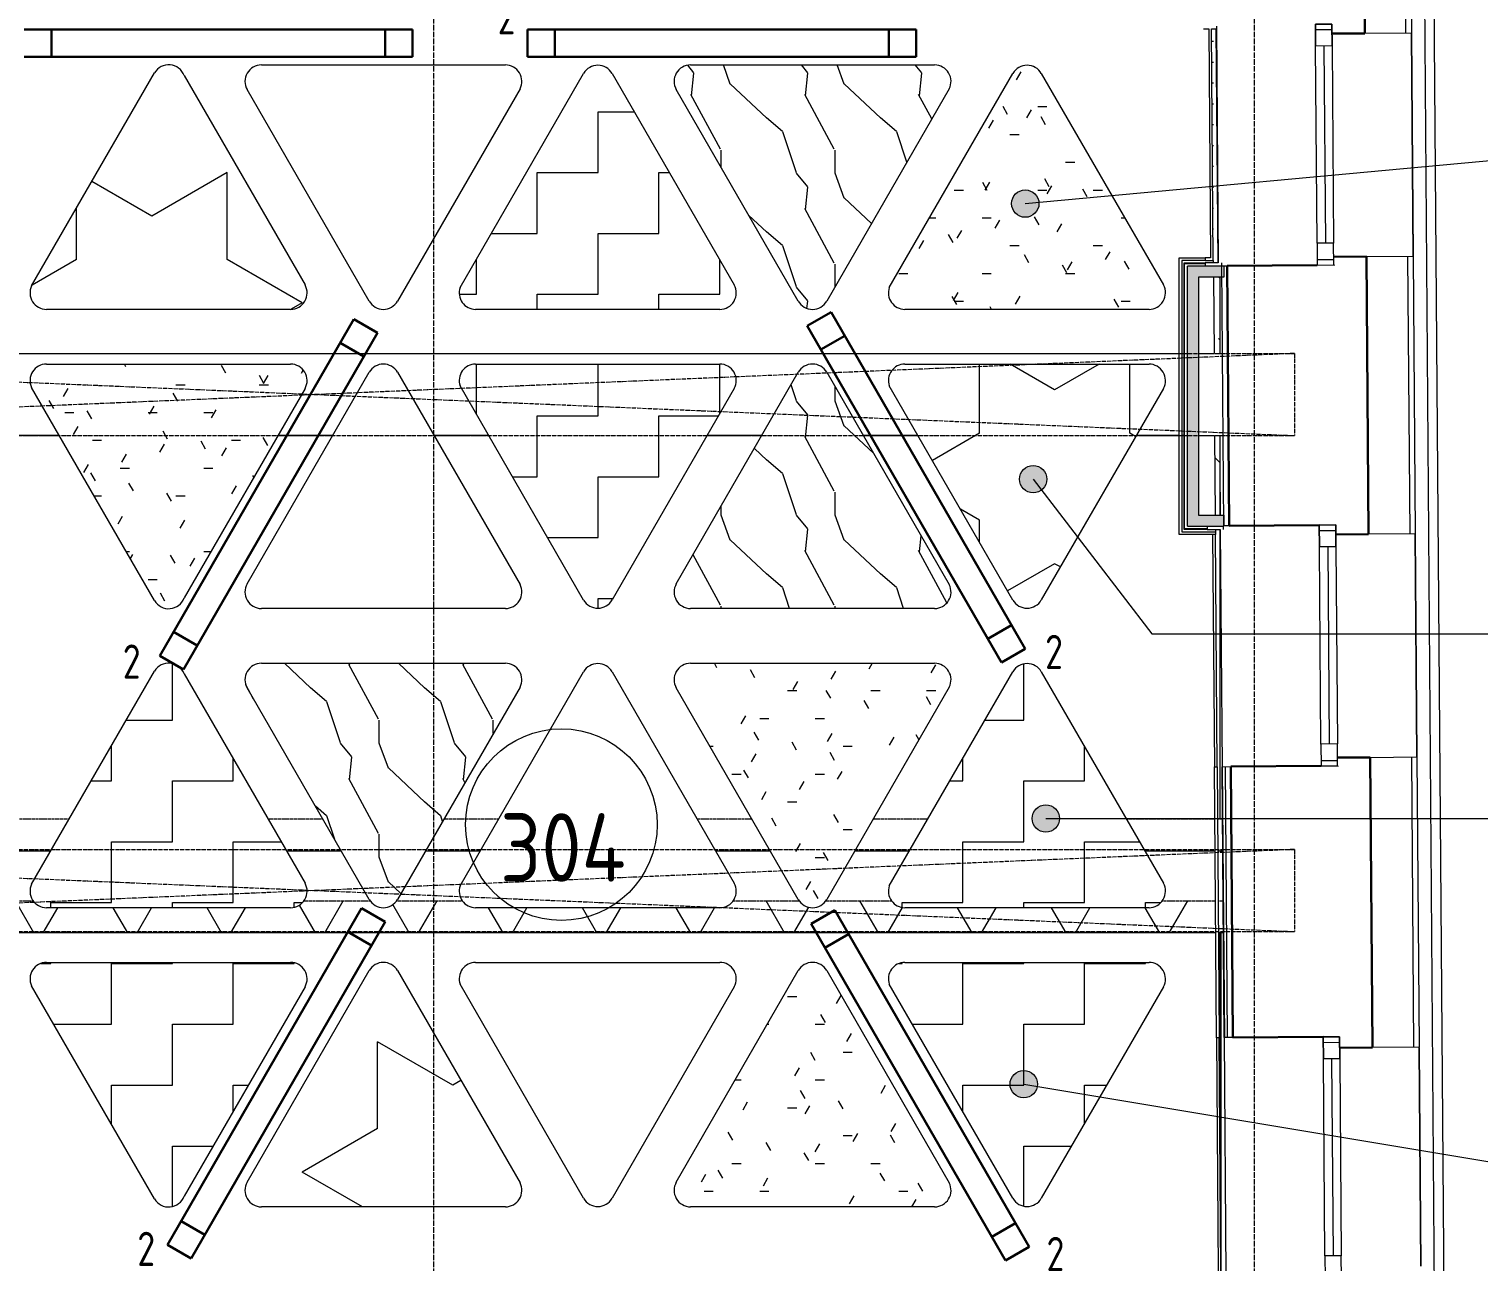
# Model space of a CAD drawing. Header units: millimetres. Extents: x -10438 to 68527, y -5058 to 44223.
# Drawn here: x 44371 to 49666, y 2692 to 7192 of the extents above; entities that cross this region are included whole.
import ezdxf

# ---------------------------------------------------------------- set-up
doc = ezdxf.new("R2010")
doc.units = ezdxf.units.MM
for name, pattern in [('ADSK_Линия сетки', [25, 20, -2.5, 0, -2.5]), ('ADSK_Штрих_ш3 п1_5', [4.5, 3, -1.5]), ('ADSK_Штрихпунктирная 2 точки_ш15 п1_5 п1_5 п1_5', [19.5, 15, -1.5, 0, -1.5, 0, -1.5])]:
    doc.linetypes.add(name, pattern=pattern)
for name, color, linetype, lineweight in [('_ Окна', 7, 'Continuous', 9), ('Аннотация', 7, 'Continuous', 20), ('Каркас', 7, 'Continuous', 18), ('Марки', 7, 'Continuous', 20), ('Марки помещений', 7, 'Continuous', 20), ('Окна', 7, 'Continuous', 9), ('Оси', 7, 'Continuous', 9), ('Отметки', 7, 'Continuous', 9), ('Перекрытие', 7, 'Continuous', 18), ('Перекрытие штриховка', 7, 'Continuous', 18), ('Потолки', 7, 'Continuous', 9), ('Потолки штриховка', 7, 'Continuous', 9), ('Стены внутренние', 7, 'Continuous', 18), ('Стены наружные', 7, 'Continuous', 18), ('Стены несущие', 7, 'Continuous', 30), ('Стены отделка', 7, 'Continuous', 30), ('Стены штриховка', 7, 'Continuous', 9)]:
    doc.layers.add(name, color=color, linetype=linetype, lineweight=lineweight)
doc.layers.add('Линии', color=7, linetype='Continuous', lineweight=9, true_color=0x00a600)
doc.styles.add('GOST Common_1', font='GOST_Common.ttf', dxfattribs={"width": 0.9, "height": 250})
doc.styles.add('GOST Common_4', font='GOST_Common.ttf', dxfattribs={"width": 0.8, "height": 350})
pattern_1 = [(0, (0, 0), (222.25, 222.25), [222.25, -222.25]), (90, (222.25, 0), (-222.25, 222.25), [222.25, -222.25])]
pattern_2 = [(0, (0, 0), (406.4, 101.6), [33.528, -271.272, 33.528, -271.272, -1625.6]), (0, (0, 0), (406.4, 101.6), [-609.6, 33.528, -576.072, 33.528, -271.272, -711.2]), (0, (0, 0), (406.4, 101.6), [-1524, 33.528, -169.672, 33.528, -474.472]), (120, (152.4, 50.8), (-291.18818, 301.15272), [33.528, -271.272, 33.528, -271.272, -1625.6]), (120, (152.4, 50.8), (-291.18818, 301.15272), [-609.6, 33.528, -576.072, 33.528, -271.272, -711.2]), (120, (152.4, 50.8), (-291.18818, 301.15272), [-1524, 33.528, -169.672, 33.528, -474.472]), (240, (203.2, 254), (-115.21182, -402.75272), [33.528, -271.272, 33.528, -271.272, -1625.6]), (240, (203.2, 254), (-115.21182, -402.75272), [-609.6, 33.528, -576.072, 33.528, -271.272, -711.2]), (240, (203.2, 254), (-115.21182, -402.75272), [-1524, 33.528, -169.672, 33.528, -474.472])]
pattern_3 = [(108.435, (108.29, 0), (-416.50086, 832.99954), [158.051, -1159.038]), (139.399, (58.31, 149.94), (-2499.010644, 2082.486787), [76.799, -3763.143]), (136.848, (416.5, 199.92), (-6247.5402574, 5830.957739), [182.691, -8951.868]), (109.983, (283.22, 324.87), (-1249.49393, 3332.002656), [97.5, -4777.508]), (90, (249.9, 0), (-416.5, 416.5), [83.3, -333.2]), (118.443, (249.9, 83.3), (2915.5071394, -5414.4962996), [227.365, -11140.87]), (84.289, (141.61, 283.22), (-416.5263, -3748.496867), [83.716, -4102.058]), (129.806, (149.94, 366.52), (1666.01521, -2082.48651), [65.059, -3187.91])]

# ---------------------------------------------------------------- blocks, each defined once
blk = doc.blocks.new('окна_rehau_однопольное_фрамуга_сверху - 840х2230 _глухое_ _нов_ ок-21-2202543-План потолков 3-го этажа')
at = {"layer": '_ Окна', "lineweight": 18}
for p, q in [((-440, 75), (-440, 135)), ((-440, 135), (-360, 135)), ((-360, 135), (-360, 75)), ((360, 135), (360, 75)), ((440, 135), (360, 135)), ((440, 75), (440, 135)), ((-360, 75), (-440, 75)), ((360, 75), (440, 75))]:
    blk.add_line(p, q, dxfattribs=at)
at = {"layer": '_ Окна'}
for p, q in [((-420, 75), (-420, 135)), ((420, 75), (420, 135)), ((-360, 105), (360, 105))]:
    blk.add_line(p, q, dxfattribs=at)
at = {"layer": 'Окна'}
for p, q in [((-440, 135), (-440, 75)), ((-360, 135), (-440, 135)), ((-360, 135), (360, 135)), ((440, 135), (360, 135)), ((440, 75), (440, 135)), ((-440, 75), (-360, 75)), ((360, 75), (-360, 75)), ((360, 75), (440, 75))]:
    blk.add_line(p, q, dxfattribs=at)
blk = doc.blocks.new('окна_rehau_однопольное_фрамуга_сверху - 840х2230 _глухое_ _нов_ ок-21-2202539-План потолков 3-го этажа')
at = {"layer": '_ Окна', "lineweight": 18}
for p, q in [((-440, 75), (-440, 135)), ((-440, 135), (-360, 135)), ((-360, 135), (-360, 75)), ((360, 135), (360, 75)), ((440, 135), (360, 135)), ((440, 75), (440, 135)), ((-360, 75), (-440, 75)), ((360, 75), (440, 75))]:
    blk.add_line(p, q, dxfattribs=at)
at = {"layer": '_ Окна'}
for p, q in [((-420, 75), (-420, 135)), ((420, 75), (420, 135)), ((-360, 105), (360, 105))]:
    blk.add_line(p, q, dxfattribs=at)
at = {"layer": 'Окна'}
for p, q in [((-440, 135), (-440, 75)), ((-360, 135), (-440, 135)), ((-360, 135), (360, 135)), ((440, 135), (360, 135)), ((440, 75), (440, 135)), ((-440, 75), (-360, 75)), ((360, 75), (-360, 75)), ((360, 75), (440, 75))]:
    blk.add_line(p, q, dxfattribs=at)
blk = doc.blocks.new('ADSK_Марка_Помещение_ОдноЗначение - Номер-159740-План потолков 3-го этажа')
at = {"layer": 'Марки помещений'}
blk.add_circle((0, 0), 3.5, dxfattribs=at)

msp = doc.modelspace()

# ---------------------------------------------------------------- hatches: boundary and pattern name
at = {"layer": 'Марки'}
h = msp.add_hatch(color=256, dxfattribs=at)
edge = h.paths.add_edge_path()
edge.add_arc((48040.272, 5547.841), 50, 0, 360)
h = msp.add_hatch(color=256, dxfattribs=at)
edge = h.paths.add_edge_path()
edge.add_arc((48086.752, 4308.359), 50, 0, 360)
at = {"layer": 'Отметки'}
h = msp.add_hatch(color=256, dxfattribs=at)
edge = h.paths.add_edge_path()
edge.add_arc((48011.647, 6554.541), 50, 0, 360)
h = msp.add_hatch(color=256, dxfattribs=at)
edge = h.paths.add_edge_path()
edge.add_arc((48005.915, 3337.716), 50, 0, 360)
at = {"layer": 'Перекрытие штриховка', "lineweight": 9, "true_color": 0x787878}
h = msp.add_hatch(dxfattribs=at)
h.set_pattern_fill('FP_39', color=8, style=0, pattern_type=2)
h.set_pattern_definition([(135, (0, 0), (-308.69666, 84.19025), [396.875, -79.375, 3.353, -76.022])])
h.paths.add_polyline_path([(48722.5, 5416.041), (48722.5, 5707.057), (48703.599, 5707.057), (48705.807, 5416.041)])
h.paths.add_polyline_path([(48701.322, 6007.057), (48722.5, 6007.057), (48722.5, 6286.157), (48699.203, 6286.157), (48700.211, 6153.462)])
h.paths.add_polyline_path([(48716.769, 6338.157), (48716.79, 6338.157), (48710.23, 7192.5), (48708.788, 7192.5), (48716.769, 6338.176)])
at = {"layer": 'Потолки штриховка', "lineweight": 18, "true_color": 0x787878}
h = msp.add_hatch(dxfattribs=at)
h.set_pattern_fill('FP_51', color=8, style=0, pattern_type=2)
h.set_pattern_definition([(60, (0, 0), (-171.4499, 296.96), [171.45, -171.45]), (120, (0, 0), (-342.8999, 6e-05), [171.45, -171.45]), (0, (-85.72, 148.48), (171.45, 296.96), [171.45, -171.45])])
h.paths.add_polyline_path([(48744.357, 1895.057), (48762.511, 1895.057), (48760.235, 2195.057), (48672.038, 2195.057), (48672.038, 1895.057), (48744.207, 1895.057)])
h.paths.add_polyline_path([(44205, 1895.057), (44387.654, 1895.057), (44560.791, 2195.057), (44205, 2195.057), (44205, 2053.966)])
h.paths.add_polyline_path([(47525.589, 1895.057), (47698.726, 2195.057), (47498.726, 2195.057), (47325.589, 1895.057), (47514.677, 1895.057)])
h.paths.add_polyline_path([(46948.027, 1895.057), (47142.622, 1895.057), (46969.502, 2195.057), (46769.355, 2195.057), (46942.695, 1895.057)])
h.paths.add_polyline_path([(44195, 1895.057), (44195, 2195.057), (44177, 2194.295), (44177, 1895.057)])
h.paths.add_polyline_path([(45957.127, 1895.057), (46130.265, 2195.057), (45930.265, 2195.057), (45757.127, 1895.057), (45946.216, 1895.057)])
h.paths.add_polyline_path([(45379.566, 1895.057), (45574.16, 1895.057), (45401.041, 2195.057), (45200.894, 2195.057), (45374.234, 1895.057)])
h.paths.add_polyline_path([(48602.038, 1895.057), (48602.038, 2195.057), (48337.816, 2195.057), (48511.156, 1895.057), (48516.488, 1895.057)])
h.paths.add_polyline_path([(48612.038, 1895.057), (48620.038, 1895.057), (48620.038, 2195.057), (48612.038, 2195.057), (48612.038, 1912.818)])
h.paths.add_polyline_path([(47512.003, 3890), (48707.369, 3890), (48706.481, 4007.057), (48511.724, 4007.057), (48505.995, 3999.725), (48493.584, 3990.327), (48479.179, 3984.424), (48463.743, 3982.411), (47571.377, 3982.411), (47557.238, 3984.101), (47543.896, 3989.076), (47532.102, 3997.055), (47522.812, 4007.057), (47282.078, 4007.057), (47277.751, 4001.242), (47263.18, 3990.327), (47254.627, 3986.031), (47241.07, 3982.817), (47227.136, 3982.817), (47213.579, 3986.031), (47201.128, 3992.285), (47190.455, 4001.242), (47186.128, 4007.057), (46943.263, 4007.057), (46937.533, 3999.725), (46925.123, 3990.327), (46910.718, 3984.424), (46895.281, 3982.411), (46002.916, 3982.411), (45988.777, 3984.101), (45975.435, 3989.076), (45963.641, 3997.055), (45954.06, 4007.057), (45713.617, 4007.057), (45709.29, 4001.242), (45695.026, 3990.481), (45686.166, 3986.031), (45672.609, 3982.817), (45658.675, 3982.817), (45643.052, 3987.068), (45632.667, 3992.285), (45621.994, 4001.242), (45617.667, 4007.057), (45374.802, 4007.057), (45369.072, 3999.725), (45356.662, 3990.327), (45342.257, 3984.424), (45326.82, 3982.411), (44434.455, 3982.411), (44419.539, 3984.295), (44405.561, 3989.828), (44393.397, 3998.663), (44385.313, 4007.057), (44205, 4007.057), (44205, 3890), (47373.16, 3890)])
h.paths.add_polyline_path([(44195, 3890), (44195, 4007.057), (44177, 4007.057), (44177, 3890)])
h.paths.add_polyline_path([(48730.338, 3890), (48735.37, 3890), (48734.482, 4007.057), (48716.481, 4007.057), (48717.389, 3890), (48727.038, 3890)])
h.paths.add_polyline_path([(44177, 8302.057), (44195, 8302.057), (44195, 8602.057), (44177, 8600.946), (44177, 8459.429)])
h.paths.add_polyline_path([(44205, 8302.057), (44552.228, 8302.057), (45713.912, 8527.057), (46995.353, 8302.057), (47387.5, 8302.057), (47387.5, 8384.398), (47404.5, 8384.398), (47404.5, 8602.057), (44205, 8602.057), (44205, 8459.429)])
at = {"layer": 'Потолки штриховка', "lineweight": 18}
h = msp.add_hatch(dxfattribs=at)
h.set_pattern_fill('FP_26', color=256, style=0, pattern_type=2)
h.set_pattern_definition([(0, (0, 762), (762, 76.2), [7.62, -373.38, 7.62, -373.38]), (0, (76.2, 91.44), (762, 76.2), [7.62, -220.98, 7.62, -525.78]), (0, (152.4, 106.68), (762, 76.2), [7.62, -68.58, 7.62, -678.18]), (0, (457.2, 60.96), (762, 76.2), [7.62, -220.98, 7.62, -525.78]), (0, (533.4, 45.72), (762, 76.2), [7.62, -68.58, 7.62, -678.18])])
h.paths.add_polyline_path([(48727.038, 2638.263), (48727.038, 3890), (48717.389, 3890), (48726.89, 2638.263)])
h.paths.add_polyline_path([(48720.274, 4307.057), (48722.5, 4307.057), (48722.5, 5364.041), (48706.202, 5364.041), (48714.224, 4307.057)])
h.paths.add_polyline_path([(48710.23, 6338.157), (48716.769, 6338.176), (48708.583, 7192.5), (48692.325, 7192.5), (48698.809, 6338.157), (48708.583, 6338.157)])
h = msp.add_hatch(dxfattribs=at)
h.set_pattern_fill('STARS', color=256, scale=100, angle=90, style=0)
h.paths.add_polyline_path([(44482.223, 6168.25), (45326.82, 6168.25), (45342.257, 6170.263), (45356.662, 6176.165), (45369.072, 6185.564), (45379.566, 6199.952), (45385.249, 6215.362), (45387.026, 6227.547), (45385.249, 6243.013), (45379.566, 6257.506), (44930.564, 7035.96), (44920.516, 7047.183), (44907.99, 7055.55), (44893.774, 7060.532), (44878.765, 7061.817), (44863.909, 7059.323), (44850.143, 7053.208), (44838.334, 7043.856), (44829.226, 7031.858), (44380.164, 6253.757), (44375.524, 6239.457), (44374.586, 6224.452), (44377.407, 6209.685), (44383.812, 6196.084), (44393.397, 6184.502), (44405.561, 6175.667), (44419.539, 6170.133), (44434.455, 6168.25)])
h = msp.add_hatch(dxfattribs=at)
h.set_pattern_fill('FP_45', color=256, style=0, pattern_type=2)
h.set_pattern_definition(pattern_1)
h.paths.add_polyline_path([(46736.296, 6168.25), (46895.281, 6168.25), (46910.718, 6170.263), (46925.123, 6176.165), (46937.533, 6185.564), (46948.027, 6199.952), (46953.24, 6212.143), (46955.487, 6227.547), (46953.71, 6243.013), (46948.027, 6257.506), (46501.585, 7030.103), (46493.238, 7041.301), (46482.791, 7050.131), (46470.334, 7056.435), (46456.758, 7059.69), (46442.674, 7059.69), (46429.207, 7056.521), (46416.725, 7050.269), (46406.025, 7041.301), (46397.562, 7029.887), (45946.216, 6247.827), (45943.196, 6233.911), (45943.541, 6219.676), (45947.232, 6205.923), (45954.06, 6193.428), (45963.641, 6182.894), (45975.435, 6174.914), (45988.777, 6169.94), (46002.916, 6168.25), (46673.823, 6168.25)])
h = msp.add_hatch(dxfattribs=at)
h.set_pattern_fill('FP_61', color=256, style=0, pattern_type=2)
h.set_pattern_definition(pattern_3)
h.paths.add_polyline_path([(47241.07, 6168.655), (47254.627, 6171.869), (47267.078, 6178.123), (47277.751, 6187.081), (47286.07, 6198.258), (47733.573, 6973.66), (47738.793, 6988.048), (47740.201, 7003.288), (47737.707, 7018.39), (47731.473, 7032.368), (47721.904, 7044.314), (47709.624, 7053.449), (47695.431, 7059.18), (47680.251, 7061.133), (46788.171, 7061.133), (46772.864, 7059.117), (46758.343, 7053.103), (46745.873, 7043.535), (46735.816, 7029.887), (46730.288, 7016.546), (46728.235, 7000.963), (46730.288, 6985.37), (46736.296, 6970.858), (47182.136, 6198.258), (47190.455, 6187.081), (47201.128, 6178.123), (47213.579, 6171.869), (47227.136, 6168.655)])
h = msp.add_hatch(dxfattribs=at)
h.set_pattern_fill('FP_73', color=256, style=0, pattern_type=2)
h.set_pattern_definition(pattern_2)
h.paths.add_polyline_path([(48095.895, 6168.25), (48463.743, 6168.25), (48479.179, 6170.263), (48493.584, 6176.165), (48505.995, 6185.564), (48516.488, 6199.952), (48522.171, 6215.362), (48523.949, 6227.547), (48522.171, 6243.013), (48516.488, 6257.506), (48070.046, 7030.103), (48061.914, 7041.119), (48050.98, 7050.269), (48038.795, 7056.435), (48025.219, 7059.69), (48011.135, 7059.69), (47997.669, 7056.521), (47985.186, 7050.269), (47974.486, 7041.301), (47966.023, 7029.887), (47514.677, 6247.827), (47511.657, 6233.911), (47512.003, 6219.676), (47515.693, 6205.923), (47522.522, 6193.428), (47532.102, 6182.894), (47543.896, 6174.914), (47557.238, 6169.94), (47571.377, 6168.25), (47680.251, 6168.25)])
h = msp.add_hatch(dxfattribs=at)
h.set_pattern_fill('FP_64', color=256, style=0, pattern_type=2)
h.set_pattern_definition(pattern_2)
h.paths.add_polyline_path([(44878.765, 5074.682), (44893.774, 5075.967), (44907.99, 5080.95), (44920.516, 5089.316), (44932.692, 5104.642), (44945.981, 5128.588), (45379.566, 5878.993), (45385.249, 5893.486), (45387.026, 5908.952), (45384.779, 5924.356), (45378.658, 5938.67), (45369.072, 5950.936), (45356.662, 5960.334), (45342.257, 5966.237), (45326.82, 5968.249), (44434.455, 5968.25), (44419.539, 5966.366), (44405.561, 5960.833), (44393.397, 5951.998), (44383.812, 5940.416), (44377.407, 5926.814), (44374.586, 5912.047), (44375.524, 5897.043), (44380.164, 5882.743), (44829.226, 5104.642), (44838.334, 5092.643), (44850.143, 5083.292), (44863.909, 5077.176), (44871.112, 5075.967)])
h = msp.add_hatch(dxfattribs=at)
h.set_pattern_fill('FP_71', color=256, style=0, pattern_type=2)
h.set_pattern_definition(pattern_1)
h.paths.add_polyline_path([(46442.797, 5076.78), (46456.758, 5076.809), (46470.334, 5080.064), (46482.791, 5086.368), (46493.453, 5095.38), (46501.744, 5106.612), (46948.027, 5878.993), (46953.71, 5893.486), (46955.087, 5911.698), (46953.24, 5924.356), (46947.119, 5938.67), (46937.533, 5950.936), (46925.123, 5960.334), (46910.718, 5966.237), (46895.281, 5968.249), (46002.916, 5968.25), (45988.777, 5966.56), (45975.435, 5961.585), (45963.641, 5953.606), (45954.06, 5943.072), (45946.216, 5926.788), (45943.541, 5916.823), (45943.196, 5902.588), (45946.216, 5888.673), (46397.687, 5106.396), (46406.025, 5095.198), (46416.725, 5086.23), (46429.207, 5079.978), (46442.674, 5076.809)])
h = msp.add_hatch(dxfattribs=at)
h.set_pattern_fill('FP_72', color=256, style=0, pattern_type=2)
h.set_pattern_definition(pattern_3)
h.paths.add_polyline_path([(47680.251, 5075.33), (47695.431, 5077.319), (47709.624, 5083.05), (47721.904, 5092.185), (47731.473, 5104.131), (47737.707, 5118.11), (47740.201, 5133.211), (47737.707, 5151.443), (47733.573, 5162.84), (47286.07, 5938.241), (47277.751, 5949.418), (47267.078, 5958.376), (47254.627, 5964.63), (47241.07, 5967.844), (47227.136, 5967.844), (47213.579, 5964.63), (47201.128, 5958.376), (47190.455, 5949.418), (47182.136, 5938.241), (46736.262, 5165.662), (46730.284, 5151.12), (46728.235, 5135.536), (46730.288, 5119.954), (46736.304, 5105.433), (46745.873, 5092.964), (46758.343, 5083.397), (46772.864, 5077.382), (46788.447, 5075.331), (47373.16, 5075.331)])
h = msp.add_hatch(dxfattribs=at)
h.set_pattern_fill('STARS', color=256, scale=100, angle=90, style=0)
h.paths.add_polyline_path([(48011.258, 5076.78), (48025.219, 5076.809), (48038.795, 5080.064), (48051.252, 5086.368), (48061.914, 5095.38), (48070.206, 5106.612), (48516.488, 5878.993), (48522.171, 5893.486), (48523.949, 5908.952), (48521.702, 5924.356), (48515.581, 5938.67), (48505.995, 5950.936), (48493.584, 5960.334), (48479.179, 5966.237), (48463.743, 5968.249), (47571.377, 5968.25), (47557.238, 5966.56), (47543.896, 5961.585), (47532.102, 5953.606), (47522.522, 5943.072), (47514.677, 5926.788), (47512.003, 5916.823), (47511.657, 5902.588), (47514.677, 5888.673), (47966.148, 5106.396), (47974.486, 5095.198), (47985.186, 5086.23), (47997.669, 5079.978)])
h = msp.add_hatch(dxfattribs=at)
h.set_pattern_fill('FP_70', color=256, style=0, pattern_type=2)
h.set_pattern_definition(pattern_1)
h.paths.add_polyline_path([(44875.967, 3982.411), (45326.82, 3982.411), (45342.257, 3984.424), (45356.662, 3990.327), (45369.072, 3999.725), (45379.566, 4014.114), (45385.249, 4029.524), (45387.026, 4041.709), (45385.249, 4057.174), (45379.566, 4071.667), (44930.564, 4850.122), (44920.516, 4861.345), (44907.99, 4869.711), (44893.774, 4874.694), (44878.765, 4875.979), (44863.909, 4873.485), (44850.143, 4867.369), (44838.334, 4858.017), (44829.226, 4846.019), (44380.164, 4067.918), (44375.524, 4053.618), (44374.586, 4038.614), (44377.407, 4023.847), (44386.45, 4007.057), (44393.397, 3998.663), (44405.561, 3989.828), (44419.539, 3984.295), (44434.455, 3982.411), (44482.223, 3982.411)])
h = msp.add_hatch(dxfattribs=at)
h.set_pattern_fill('FP_69', color=256, style=0, pattern_type=2)
h.set_pattern_definition(pattern_3)
h.paths.add_polyline_path([(45658.675, 3982.817), (45672.609, 3982.817), (45686.166, 3986.031), (45698.617, 3992.285), (45709.29, 4001.242), (45717.608, 4012.42), (46165.112, 4787.821), (46170.331, 4802.209), (46171.74, 4817.45), (46169.246, 4832.551), (46163.012, 4846.529), (46153.443, 4858.475), (46141.163, 4867.611), (46126.97, 4873.341), (46111.79, 4875.294), (45219.71, 4875.294), (45204.403, 4873.278), (45189.882, 4867.264), (45177.412, 4857.696), (45167.801, 4845.125), (45161.827, 4830.707), (45159.773, 4815.124), (45161.827, 4799.532), (45167.835, 4785.019), (45617.667, 4007.057), (45621.994, 4001.242), (45632.667, 3992.285), (45645.117, 3986.031)])
h = msp.add_hatch(dxfattribs=at)
h.set_pattern_fill('FP_47', color=256, style=0, pattern_type=2)
h.set_pattern_definition(pattern_2)
h.paths.add_polyline_path([(47227.136, 3982.817), (47241.07, 3982.817), (47254.627, 3986.031), (47267.078, 3992.285), (47277.751, 4001.242), (47286.07, 4012.42), (47734.528, 4790.452), (47738.793, 4802.209), (47740.201, 4817.45), (47737.707, 4832.551), (47731.473, 4846.529), (47721.904, 4858.475), (47709.624, 4867.611), (47695.431, 4873.341), (47680.251, 4875.294), (46788.171, 4875.294), (46772.864, 4873.278), (46758.343, 4867.264), (46745.873, 4857.696), (46736.262, 4845.125), (46730.288, 4830.707), (46728.235, 4815.124), (46730.288, 4799.532), (46736.296, 4785.019), (47186.128, 4007.057), (47190.455, 4001.242), (47205.026, 3990.327), (47213.579, 3986.031), (47220.356, 3984.424)])
h = msp.add_hatch(dxfattribs=at)
h.set_pattern_fill('FP_67', color=256, style=0, pattern_type=2)
h.set_pattern_definition(pattern_1)
h.paths.add_polyline_path([(48095.895, 3982.411), (48463.743, 3982.411), (48479.179, 3984.424), (48493.584, 3990.327), (48505.995, 3999.725), (48516.488, 4014.114), (48522.171, 4029.524), (48523.949, 4041.709), (48521.702, 4058.372), (48516.488, 4071.667), (48070.046, 4844.265), (48061.699, 4855.463), (48051.252, 4864.293), (48038.795, 4870.597), (48025.219, 4873.852), (48011.258, 4873.881), (47997.669, 4870.683), (47985.186, 4864.43), (47974.486, 4855.463), (47966.023, 4844.048), (47514.677, 4061.988), (47511.657, 4048.073), (47512.003, 4033.837), (47515.693, 4020.085), (47523.006, 4007.057), (47532.102, 3997.055), (47543.896, 3989.076), (47557.238, 3984.101), (47571.377, 3982.411)])
h = msp.add_hatch(dxfattribs=at)
h.set_pattern_fill('FP_45', color=256, style=0, pattern_type=2)
h.set_pattern_definition(pattern_1)
h.paths.add_polyline_path([(44878.765, 2888.844), (44893.774, 2890.128), (44907.99, 2895.111), (44920.516, 2903.478), (44932.692, 2918.803), (44937.5, 2928.072), (45379.566, 3693.155), (45385.249, 3707.648), (45387.026, 3723.113), (45384.779, 3738.518), (45378.658, 3752.831), (45369.072, 3765.097), (45356.662, 3774.495), (45342.257, 3780.398), (45326.82, 3782.41), (44434.455, 3782.411), (44419.539, 3780.527), (44405.561, 3774.994), (44393.397, 3766.159), (44383.812, 3754.577), (44377.407, 3740.975), (44374.586, 3726.209), (44375.524, 3711.204), (44380.164, 3696.904), (44829.226, 2918.803), (44838.334, 2906.805), (44850.143, 2897.453), (44863.909, 2891.337), (44871.112, 2890.128)])
h = msp.add_hatch(dxfattribs=at)
h.set_pattern_fill('STARS', color=256, scale=100, angle=90, style=0)
h.paths.add_polyline_path([(46111.79, 2889.492), (46126.97, 2891.481), (46141.163, 2897.211), (46153.443, 2906.347), (46164.118, 2920.774), (46169.246, 2932.271), (46171.74, 2947.372), (46170.331, 2962.613), (46165.112, 2977.001), (45717.608, 3752.402), (45709.29, 3763.58), (45698.617, 3772.537), (45686.166, 3778.792), (45672.609, 3782.005), (45658.675, 3782.005), (45645.117, 3778.792), (45632.667, 3772.537), (45621.994, 3763.58), (45613.675, 3752.402), (45167.801, 2979.823), (45161.823, 2965.281), (45160.112, 2947.13), (45161.827, 2934.115), (45167.843, 2919.595), (45177.412, 2907.126), (45189.882, 2897.558), (45204.957, 2891.471), (45219.986, 2889.493), (45927.692, 2889.492)])
h = msp.add_hatch(dxfattribs=at)
h.set_pattern_fill('FP_68', color=256, style=0, pattern_type=2)
h.set_pattern_definition(pattern_2)
h.paths.add_polyline_path([(47680.251, 2889.492), (47695.431, 2891.481), (47709.624, 2897.211), (47721.904, 2906.347), (47731.473, 2918.293), (47737.707, 2932.271), (47740.201, 2947.372), (47738.793, 2962.613), (47733.573, 2977.001), (47286.07, 3752.402), (47277.751, 3763.58), (47263.18, 3774.495), (47254.627, 3778.792), (47241.07, 3782.005), (47227.136, 3782.005), (47213.579, 3778.792), (47201.128, 3772.537), (47190.455, 3763.58), (47182.136, 3752.402), (46736.262, 2979.823), (46730.284, 2965.281), (46728.235, 2949.698), (46730.288, 2934.115), (46736.304, 2919.595), (46745.873, 2907.126), (46758.343, 2897.558), (46772.864, 2891.544), (46788.447, 2889.493), (47373.16, 2889.492)])
h = msp.add_hatch(dxfattribs=at)
h.set_pattern_fill('FP_45', color=256, style=0, pattern_type=2)
h.set_pattern_definition(pattern_1)
h.paths.add_polyline_path([(48011.258, 2890.942), (48025.219, 2890.971), (48038.795, 2894.225), (48051.252, 2900.529), (48061.914, 2909.541), (48070.206, 2920.774), (48516.488, 3693.155), (48522.171, 3707.648), (48523.949, 3723.113), (48521.702, 3738.518), (48515.581, 3752.831), (48505.995, 3765.097), (48493.584, 3774.495), (48479.179, 3780.398), (48463.743, 3782.41), (47571.377, 3782.411), (47557.238, 3780.721), (47543.896, 3775.746), (47532.102, 3767.767), (47522.522, 3757.233), (47514.677, 3740.949), (47512.003, 3730.985), (47512.003, 3715.158), (47514.677, 3702.834), (47966.148, 2920.557), (47974.486, 2909.36), (47985.186, 2900.392), (47997.669, 2894.14)])
at = {"layer": 'Стены внутренние'}
for points in [[(48728.79, 6286.157), (48729.185, 6286.157), (48728.886, 6325.51), (48682.305, 6326.157), (48604.037, 6326.157), (48604.037, 6286.157), (48722.5, 6286.157)], [(48604.037, 5376.041), (48644.037, 5376.041), (48644.037, 6286.157), (48604.037, 6286.157), (48604.037, 5384.807)], [(48644.037, 5376.041), (48737.313, 5376.041), (48737.313, 5377.547), (48736.081, 5377.538), (48735.789, 5416.041), (48644.037, 5416.041), (48644.037, 5384.807)]]:
    msp.add_hatch(color=256, dxfattribs=at).paths.add_polyline_path(points)

# ---------------------------------------------------------------- linework, layer by layer
at = {"layer": 'Каркас', "color": 8, "linetype": 'ADSK_Штрих_ш3 п1_5', "lineweight": 9, "true_color": 0x808080}
for p, q in [((44205, 6007.057), (48574.037, 6007.057)), ((48584.037, 6007.057), (48592.037, 6007.057)), ((48644.037, 6007.057), (48731.303, 6007.057)), ((44205, 5707.057), (44481.557, 5707.057)), ((45280.221, 5707.057), (45480.253, 5707.057)), ((45851.03, 5707.057), (46051.03, 5707.057)), ((46848.682, 5707.057), (47048.715, 5707.057)), ((47419.492, 5707.057), (47619.492, 5707.057)), ((48417.143, 5707.057), (48574.037, 5707.057)), ((48584.037, 5707.057), (48592.037, 5707.057)), ((48644.037, 5707.057), (48733.58, 5707.057)), ((44205, 4307.057), (44518.177, 4307.057)), ((45243.558, 4307.057), (45443.651, 4307.057)), ((45887.651, 4307.057), (46087.651, 4307.057)), ((46812.019, 4307.057), (47012.112, 4307.057)), ((47456.112, 4307.057), (47656.112, 4307.057)), ((48380.48, 4307.057), (48704.204, 4307.057)), ((48714.204, 4307.057), (48732.205, 4307.057)), ((44205, 4007.057), (44386.45, 4007.057)), ((45374.802, 4007.057), (45617.667, 4007.057)), ((45713.617, 4007.057), (45954.675, 4007.057)), ((46943.263, 4007.057), (47186.128, 4007.057)), ((47282.078, 4007.057), (47523.006, 4007.057)), ((48511.724, 4007.057), (48706.481, 4007.057)), ((48716.481, 4007.057), (48734.482, 4007.057))]:
    msp.add_line(p, q, dxfattribs=at)
at = {"layer": 'Линии', "color": 1, "lineweight": 30, "true_color": 0xff0000}
for p, q in [((44352.5, 7190.918), (45772.5, 7190.918)), ((44452.5, 7090.918), (44452.5, 7190.918)), ((45672.5, 7190.918), (45672.5, 7090.918)), ((45772.5, 7190.918), (45772.5, 7090.918)), ((45772.5, 7090.918), (44352.5, 7090.918))]:
    msp.add_line(p, q, dxfattribs=at)
at = {"layer": 'Линии', "color": 5, "lineweight": 30, "true_color": 0x0000ff}
for p, q in [((46192.5, 7190.918), (46192.5, 7090.918)), ((47612.5, 7190.918), (46192.5, 7190.918)), ((46292.5, 7190.918), (46292.5, 7090.918)), ((47512.5, 7090.918), (47512.5, 7190.918)), ((47612.5, 7090.918), (47612.5, 7190.918)), ((46192.5, 7090.918), (47612.5, 7090.918)), ((47301.641, 6158.225), (47215.03, 6108.24)), ((48011.433, 4928.349), (47301.641, 6158.225)), ((45558.136, 6132.92), (44848.344, 4903.044)), ((45644.747, 6082.935), (45558.136, 6132.92)), ((47215.03, 6108.24), (47924.822, 4878.364)), ((44934.955, 4853.059), (45644.747, 6082.935)), ((45594.762, 5996.324), (45508.151, 6046.309)), ((47351.626, 6071.614), (47265.015, 6021.629)), ((44898.33, 4989.655), (44984.941, 4939.67)), ((47874.836, 4964.975), (47961.447, 5014.96)), ((47924.822, 4878.364), (48011.433, 4928.349)), ((44848.344, 4903.044), (44934.955, 4853.059)), ((44876.323, 2750.878), (45586.115, 3980.754)), ((45586.115, 3980.754), (45672.726, 3930.769)), ((47315.964, 3972.775), (47229.353, 3922.789)), ((48025.756, 2742.899), (47315.964, 3972.775)), ((45672.726, 3930.769), (44962.934, 2700.893)), ((47229.353, 3922.789), (47939.145, 2692.913)), ((45536.129, 3894.143), (45622.74, 3844.158)), ((47365.949, 3886.164), (47279.338, 3836.178)), ((45012.919, 2787.504), (44926.308, 2837.489)), ((47889.159, 2779.524), (47975.77, 2829.51)), ((44962.934, 2700.893), (44876.323, 2750.878)), ((47939.145, 2692.913), (48025.756, 2742.899))]:
    msp.add_line(p, q, dxfattribs=at)
at = {"layer": 'Линии', "color": 7, "linetype": 'ADSK_Штрихпунктирная 2 точки_ш15 п1_5 п1_5 п1_5'}
for p, q in [((41849.565, 6007.057), (48995, 6007.057)), ((41849.565, 6007.057), (48995, 5707.057)), ((48995, 6007.057), (41849.565, 5707.057)), ((48995, 6007.057), (48995, 5707.057)), ((41849.565, 5707.057), (48995, 5707.057)), ((41849.565, 4195.057), (48995, 4195.057)), ((41849.565, 4195.057), (48995, 3895.057)), ((48995, 4195.057), (41849.565, 3895.057)), ((48995, 4195.057), (48995, 3895.057)), ((41849.565, 3895.057), (48995, 3895.057))]:
    msp.add_line(p, q, dxfattribs=at)
at = {"layer": 'Марки'}
for p, q in [((48040.272, 5547.841), (48474.09, 4983.359)), ((48474.09, 4983.359), (50116.405, 4983.359)), ((48086.752, 4308.359), (49853.015, 4308.359))]:
    msp.add_line(p, q, dxfattribs=at)
for centre in [(48040.272, 5547.841), (48086.752, 4308.359)]:
    msp.add_circle(centre, 50, dxfattribs=at)
at = {"layer": 'Оси', "linetype": 'ADSK_Линия сетки'}
for p, q in [((45849.565, -4258.205), (45849.565, 44222.998)), ((48849.565, -4258.205), (48849.565, 44222.998))]:
    msp.add_line(p, q, dxfattribs=at)
at = {"layer": 'Отметки', "lineweight": 20}
for p, q in [((48011.647, 6554.541), (49749.617, 6716.213)), ((48005.915, 3337.716), (49865.139, 3027.846))]:
    msp.add_line(p, q, dxfattribs=at)
at = {"layer": 'Отметки'}
for centre in [(48011.647, 6554.541), (48005.915, 3337.716)]:
    msp.add_circle(centre, 50, dxfattribs=at)
at = {"layer": 'Перекрытие'}
for p, q in [((48698.748, 6346.157), (48698.809, 6338.157)), ((48699.203, 6286.157), (48701.322, 6007.057)), ((48722.5, 6286.157), (48722.5, 6007.057)), ((48703.599, 5707.057), (48705.807, 5416.041)), ((48722.5, 5707.057), (48722.5, 5416.041)), ((48706.202, 5364.041), (48706.263, 5356.041)), ((48722.5, 5364.041), (48722.5, 4307.057)), ((48722.5, 3890), (48722.5, 3216.623))]:
    msp.add_line(p, q, dxfattribs=at)
at = {"layer": 'Потолки'}
for p, q in [((48716.769, 6338.157), (48708.788, 7192.5)), ((45219.986, 7061.169), (46111.79, 7061.169)), ((46788.447, 7061.169), (47680.251, 7061.169)), ((44380.164, 6253.757), (44829.226, 7031.858)), ((44937.5, 7022.588), (45379.566, 6257.506)), ((45946.216, 6247.827), (46397.687, 7030.103)), ((46501.744, 7029.887), (46948.027, 6257.506)), ((47514.677, 6247.827), (47966.148, 7030.103)), ((48070.206, 7029.887), (48516.488, 6257.506)), ((45613.675, 6198.258), (45167.801, 6970.838)), ((46165.112, 6973.66), (45717.608, 6198.258)), ((47182.136, 6198.258), (46736.262, 6970.838)), ((47733.573, 6973.66), (47286.07, 6198.258)), ((45326.82, 6168.25), (44434.455, 6168.25)), ((46895.281, 6168.25), (46002.916, 6168.25)), ((48463.743, 6168.25), (47571.377, 6168.25)), ((44205, 6007.057), (48574.037, 6007.057)), ((48584.037, 6007.057), (48592.037, 6007.057)), ((44434.455, 5968.25), (45326.82, 5968.25)), ((45167.801, 5165.662), (45613.675, 5938.241)), ((45717.608, 5938.241), (46165.112, 5162.84)), ((46002.916, 5968.25), (46895.281, 5968.25)), ((46736.262, 5165.662), (47182.136, 5938.241)), ((47286.07, 5938.241), (47733.573, 5162.84)), ((47571.377, 5968.25), (48463.743, 5968.25)), ((44829.226, 5104.642), (44380.164, 5882.743)), ((45379.566, 5878.993), (44937.5, 5113.911)), ((46397.687, 5106.396), (45946.216, 5888.673)), ((46948.027, 5878.993), (46501.744, 5106.612)), ((47966.148, 5106.396), (47514.677, 5888.673)), ((48516.488, 5878.993), (48070.206, 5106.612)), ((44481.557, 5707.057), (44205, 5707.057)), ((45480.253, 5707.057), (45280.221, 5707.057)), ((46051.03, 5707.057), (45851.03, 5707.057)), ((47048.715, 5707.057), (46848.682, 5707.057)), ((47619.492, 5707.057), (47419.492, 5707.057)), ((48574.037, 5707.057), (48417.143, 5707.057)), ((48592.037, 5707.057), (48584.037, 5707.057)), ((46111.79, 5075.33), (45219.986, 5075.33)), ((47680.251, 5075.33), (46788.447, 5075.33)), ((45219.986, 4875.33), (46111.79, 4875.33)), ((46788.447, 4875.33), (47680.251, 4875.33)), ((44380.164, 4067.918), (44829.226, 4846.019)), ((44937.5, 4836.75), (45379.566, 4071.667)), ((45946.216, 4061.988), (46397.687, 4844.265)), ((46501.744, 4844.048), (46948.027, 4071.667)), ((47514.677, 4061.988), (47966.148, 4844.265)), ((48070.206, 4844.048), (48516.488, 4071.667)), ((45613.675, 4012.42), (45167.801, 4784.999)), ((46165.112, 4787.821), (45717.608, 4012.42)), ((47182.136, 4012.42), (46736.262, 4784.999)), ((47733.573, 4787.821), (47286.07, 4012.42)), ((44205, 4190), (44450.621, 4190)), ((45311.193, 4190), (45511.2, 4190)), ((45820.094, 4190), (46020.094, 4190)), ((46879.654, 4190), (47079.661, 4190)), ((47388.556, 4190), (47588.556, 4190)), ((48448.116, 4190), (48705.093, 4190)), ((48715.093, 4190), (48733.093, 4190)), ((45326.82, 3982.411), (44434.455, 3982.411)), ((46895.281, 3982.411), (46002.916, 3982.411)), ((48463.743, 3982.411), (47571.377, 3982.411)), ((48707.369, 3890), (44205, 3890)), ((48735.37, 3890), (48717.37, 3890)), ((48727.038, 2638.263), (48727.038, 3890)), ((44434.455, 3782.411), (45326.82, 3782.411)), ((46002.916, 3782.411), (46895.281, 3782.411)), ((47571.377, 3782.411), (48463.743, 3782.411)), ((45167.801, 2979.823), (45613.675, 3752.402)), ((45717.608, 3752.402), (46165.112, 2977.001)), ((46736.262, 2979.823), (47182.136, 3752.402)), ((47286.07, 3752.402), (47733.573, 2977.001)), ((44829.226, 2918.803), (44380.164, 3696.904)), ((45379.566, 3693.155), (44937.5, 2928.072)), ((46397.687, 2920.557), (45946.216, 3702.834)), ((46948.027, 3693.155), (46501.744, 2920.774)), ((47966.148, 2920.557), (47514.677, 3702.834)), ((48516.488, 3693.155), (48070.206, 2920.774)), ((46111.79, 2889.492), (45219.986, 2889.492)), ((47680.251, 2889.492), (46788.447, 2889.492))]:
    msp.add_line(p, q, dxfattribs=at)
for centre, radius, start, end in [((44881.192, 7001.866), 60, 20.204164, 150.009687), ((45219.986, 7000.955), 60.213, 90, 209.990313), ((46111.79, 7001.144), 59.989, 332.731574, 90), ((46449.654, 7000.112), 60, 29.751947, 150.009687), ((46788.447, 7000.955), 60.213, 90, 209.990313), ((47680.251, 7001.144), 59.989, 332.731574, 90), ((48018.115, 7000.112), 60, 29.751947, 150.009687), ((44434.455, 6228.238), 59.989, 154.824834, 270), ((45326.82, 6228.463), 60.213, 270, 28.837922), ((46895.281, 6228.463), 60.213, 270, 28.837922), ((48463.743, 6228.463), 60.213, 270, 28.837922), ((45665.642, 6228.25), 60, 209.990313, 330.009687), ((46002.916, 6228.238), 59.989, 160.941267, 270), ((47234.103, 6228.25), 60, 209.990313, 330.009687), ((47571.377, 6228.238), 59.989, 160.941267, 270), ((44434.455, 5908.261), 59.989, 90, 205.175166), ((45326.82, 5908.036), 60.213, 331.162078, 90), ((45665.642, 5908.25), 60, 29.990313, 150.009687), ((46002.916, 5908.261), 59.989, 90, 199.058733), ((46895.281, 5908.036), 60.213, 331.162078, 90), ((47234.103, 5908.25), 60, 29.990313, 150.009687), ((47571.377, 5908.261), 59.989, 90, 199.058733), ((48463.743, 5908.036), 60.213, 331.162078, 90), ((45219.986, 5135.544), 60.213, 150.009687, 270), ((46111.79, 5135.355), 59.989, 270, 27.268426), ((46788.447, 5135.544), 60.213, 150.009687, 270), ((47680.251, 5135.355), 59.989, 270, 27.268426), ((44881.192, 5134.633), 60, 209.990313, 339.795836), ((46449.654, 5136.387), 60, 209.990313, 330.248053), ((48018.115, 5136.387), 60, 209.990313, 330.248053), ((44881.192, 4816.028), 60, 20.204164, 150.009687), ((45219.986, 4815.117), 60.213, 90, 209.990313), ((46111.79, 4815.305), 59.989, 332.731574, 90), ((46449.654, 4814.274), 60, 29.751947, 150.009687), ((46788.447, 4815.117), 60.213, 90, 209.990313), ((47680.251, 4815.305), 59.989, 332.731574, 90), ((48018.115, 4814.274), 60, 29.751947, 150.009687), ((44434.455, 4042.4), 59.989, 154.824834, 270), ((45326.82, 4042.625), 60.213, 270, 28.837922), ((46002.916, 4042.4), 59.989, 160.941267, 270), ((46895.281, 4042.625), 60.213, 270, 28.837922), ((47571.377, 4042.4), 59.989, 160.941267, 270), ((48463.743, 4042.625), 60.213, 270, 28.837922), ((45665.642, 4042.411), 60, 209.990313, 330.009687), ((47234.103, 4042.411), 60, 209.990313, 330.009687), ((44434.455, 3722.423), 59.989, 90, 205.175166), ((45326.82, 3722.198), 60.213, 331.162078, 90), ((45665.642, 3722.411), 60, 29.990313, 150.009687), ((46002.916, 3722.423), 59.989, 90, 199.058733), ((46895.281, 3722.198), 60.213, 331.162078, 90), ((47234.103, 3722.411), 60, 29.990313, 150.009687), ((47571.377, 3722.423), 59.989, 90, 199.058733), ((48463.743, 3722.198), 60.213, 331.162078, 90), ((45219.986, 2949.705), 60.213, 150.009687, 270), ((46111.79, 2949.517), 59.989, 270, 27.268426), ((46788.447, 2949.705), 60.213, 150.009687, 270), ((47680.251, 2949.517), 59.989, 270, 27.268426), ((44881.192, 2948.794), 60, 209.990313, 339.795836), ((46449.654, 2950.549), 60, 209.990313, 330.248053), ((48018.115, 2950.549), 60, 209.990313, 330.248053)]:
    msp.add_arc(centre, radius, start, end, dxfattribs=at)
at = {"layer": 'Стены внутренние'}
for p, q in [((48662.304, 7192.5), (48682.305, 7192.5)), ((48682.305, 7192.5), (48688.652, 6356.157)), ((48692.305, 7192.5), (48710.306, 7192.5)), ((48698.729, 6346.157), (48692.305, 7192.5)), ((48688.652, 6356.157), (48668.652, 6356.157)), ((48668.728, 6346.157), (48698.729, 6346.157)), ((48728.79, 6338.157), (48728.871, 6327.51)), ((48696.319, 5346.041), (48702.761, 4497.259)), ((48712.76, 4497.335), (48706.319, 5346.041)), ((48710.274, 3507.288), (48716.733, 2656.263)), ((48726.733, 2656.263), (48720.274, 3507.364))]:
    msp.add_line(p, q, dxfattribs=at)
at = {"layer": 'Стены наружные'}
for p, q in [((49523.358, 468.712), (49469.963, 7503.993)), ((49557.128, 630.964), (49504.964, 7503.993)), ((48710.23, 7202.5), (48716.79, 6338.157)), ((49428.623, 6362.822), (49422.438, 7177.798)), ((49422.453, 7175.711), (49423.453, 7175.719)), ((49422.453, 7175.711), (49428.623, 6362.822)), ((49429.636, 6361.072), (49423.453, 7175.719)), ((49428.636, 6361.065), (49429.636, 6361.072)), ((48716.79, 6338.157), (48668.788, 6338.157)), ((48722.5, 5585.779), (48723.788, 5416.041)), ((48676.182, 5364.041), (48724.183, 5364.041)), ((48724.183, 5364.041), (48730.76, 4497.472)), ((48736.183, 5364.041), (48736.092, 5376.041)), ((49442.512, 4532.875), (49436.326, 5347.851)), ((49436.334, 5346.754), (49437.334, 5346.761)), ((49436.334, 5346.754), (49442.511, 4532.875)), ((49443.52, 4531.701), (49437.334, 5346.761)), ((49442.52, 4531.694), (49443.52, 4531.701)), ((48738.273, 3507.5), (48744.87, 2638.263)), ((49456.628, 2672.928), (49450.556, 3472.905)), ((49450.577, 3470.089), (49451.577, 3470.097)), ((49450.577, 3470.089), (49456.627, 2672.928)), ((49457.629, 2672.688), (49451.577, 3470.097))]:
    msp.add_line(p, q, dxfattribs=at)
at = {"layer": 'Стены несущие'}
for p, q in [((49252.443, 7176.508), (49244.224, 8259.429)), ((49252.443, 7176.508), (49132.446, 7175.598)), ((49138.631, 6360.621), (49258.628, 6361.532)), ((49266.331, 5346.561), (49258.628, 6361.532)), ((48748.87, 6327.662), (49078.861, 6330.167)), ((48748.87, 6327.662), (48756.08, 5377.689)), ((49138.874, 6328.622), (49138.859, 6330.622)), ((49086.071, 5380.194), (48756.08, 5377.689)), ((49266.331, 5346.561), (49146.335, 5345.65)), ((49152.52, 4530.674), (49272.517, 4531.584)), ((49280.561, 3471.615), (49272.517, 4531.584)), ((48762.759, 4497.715), (49092.749, 4500.219)), ((48762.759, 4497.715), (48770.272, 3507.743)), ((49152.763, 4498.675), (49152.748, 4500.675)), ((49100.263, 3510.248), (48770.272, 3507.743)), ((49280.561, 3471.615), (49160.565, 3470.704))]:
    msp.add_line(p, q, dxfattribs=at)
at = {"layer": 'Стены отделка', "lineweight": 9}
for p, q in [((49415.519, 8089.429), (49422.438, 7177.798)), ((49422.438, 7177.798), (49252.443, 7176.508)), ((48574.037, 6356.157), (48668.652, 6356.157)), ((48574.037, 5346.041), (48574.037, 6356.157)), ((48668.652, 6356.157), (48668.728, 6346.157)), ((49258.628, 6361.532), (49428.623, 6362.822)), ((49428.623, 6362.822), (49436.326, 5347.851)), ((48668.728, 6346.157), (48584.037, 6346.157)), ((48584.037, 6346.157), (48584.037, 5356.041)), ((48592.037, 5366.041), (48592.037, 6336.157)), ((48594.037, 6338.157), (48668.788, 6338.157)), ((48604.037, 5376.041), (48604.037, 6326.157)), ((48737.313, 6326.157), (48604.037, 6326.157)), ((48668.788, 6338.157), (48668.873, 6327.055)), ((48668.873, 6327.055), (48748.87, 6327.662)), ((48728.871, 6327.51), (48736.081, 5377.538)), ((48737.313, 6326.157), (48737.313, 6286.157)), ((48748.87, 6327.662), (48748.87, 6327.662)), ((48644.037, 6286.157), (48644.037, 5416.041)), ((48737.313, 6286.157), (48644.037, 6286.157)), ((48644.037, 5416.041), (48737.313, 5416.041)), ((48737.313, 5416.041), (48737.313, 5376.041)), ((48584.037, 5356.041), (48706.243, 5356.041)), ((48676.182, 5364.041), (48594.037, 5364.041)), ((48604.037, 5376.041), (48737.313, 5376.041)), ((48676.09, 5376.041), (48676.182, 5364.041)), ((48706.243, 5356.041), (48706.319, 5346.041)), ((48756.08, 5377.689), (48736.081, 5377.538)), ((48706.319, 5346.041), (48574.037, 5346.041)), ((49436.326, 5347.851), (49266.331, 5346.561)), ((49272.517, 4531.584), (49442.512, 4532.875)), ((49442.512, 4532.875), (49450.556, 3472.905)), ((48702.761, 4497.259), (48712.76, 4497.335)), ((48710.274, 3507.288), (48702.761, 4497.259)), ((48712.76, 4497.335), (48720.274, 3507.364)), ((48730.76, 4497.472), (48762.759, 4497.715)), ((48738.273, 3507.5), (48730.76, 4497.472)), ((48742.775, 4495.563), (48742.759, 4497.563)), ((48720.274, 3507.364), (48710.274, 3507.288)), ((48770.272, 3507.743), (48738.273, 3507.5)), ((49450.556, 3472.905), (49280.561, 3471.615))]:
    msp.add_line(p, q, dxfattribs=at)
at = {"layer": 'Стены штриховка'}
for p, q in [((49402.438, 7177.647), (49395.518, 8089.429)), ((49408.624, 6362.67), (49416.327, 5347.699)), ((48592.037, 6336.157), (48592.037, 6338.157)), ((48592.037, 6338.157), (48594.037, 6338.157)), ((48592.037, 6336.157), (48668.804, 6336.157)), ((48594.037, 5364.041), (48594.037, 6338.157)), ((48676.166, 5366.041), (48592.037, 5366.041)), ((48592.037, 5364.041), (48592.037, 5366.041)), ((48594.037, 5364.041), (48592.037, 5364.041)), ((49422.512, 4532.723), (49430.557, 3472.753)), ((48740.273, 3507.516), (48732.76, 4497.487)), ((48750.273, 3507.591), (48742.775, 4495.563))]:
    msp.add_line(p, q, dxfattribs=at)

# ---------------------------------------------------------------- block references
at = {"layer": 'Марки помещений', "xscale": 99.99999999999993, "yscale": 99.99999999999993, "zscale": 99.99999999999993}
msp.add_blockref('ADSK_Марка_Помещение_ОдноЗначение - Номер-159740-План потолков 3-го этажа', (46316.387, 4285.787), dxfattribs=at)
at = {"layer": 'Окна', "rotation": 270.4348437794067}
for name, p in [('окна_rehau_однопольное_фрамуга_сверху - 840х2230 _глухое_ _нов_ ок-21-2202543-План потолков 3-го этажа', (49000.524, 6769.585)), ('окна_rehau_однопольное_фрамуга_сверху - 840х2230 _глухое_ _нов_ ок-21-2202543-План потолков 3-го этажа', (49014.412, 4939.637)), ('окна_rehau_однопольное_фрамуга_сверху - 840х2230 _глухое_ _нов_ ок-21-2202539-План потолков 3-го этажа', (49028.604, 3069.691))]:
    msp.add_blockref(name, p, dxfattribs=at)

# ---------------------------------------------------------------- texts
at = {"layer": 'Аннотация', "lineweight": 9, "char_height": 125, "width": 175.5, "attachment_point": 5, "line_spacing_factor": 1.022766, "style": 'GOST Common_4'}
for insert in [(46116.003, 7235.192), (48116.535, 4916.699), (44745.913, 4881.425), (44799.111, 2735.838), (48121.733, 2717.178)]:
    msp.add_mtext('\\pt180,360,540,720,900,1080,1260,1440,1620,1800,1980,2160,2340,2520,2700,2880,3060,3240,3420,3600,3780,3960,4140,4320,4500,4680,4860,5040,5220,5400,5580,5760;2 ', dxfattribs=dict(at, insert=insert))
at = {"layer": 'Марки помещений', "lineweight": 9, "insert": (46321.78, 4202.205), "char_height": 250, "width": 505.8, "attachment_point": 5, "line_spacing_factor": 1.022766, "style": 'GOST Common_1'}
msp.add_mtext('\\pt450,900,1350,1800,2250,2700,3150,3600,4050,4500,4950,5400,5850,6300,6750,7200,7650,8100,8550,9000,9450,9900,10350,10800,11250,11700,12150,12600,13050,13500,13950,14400;304', dxfattribs=at)

doc.saveas('drawing.dxf')
